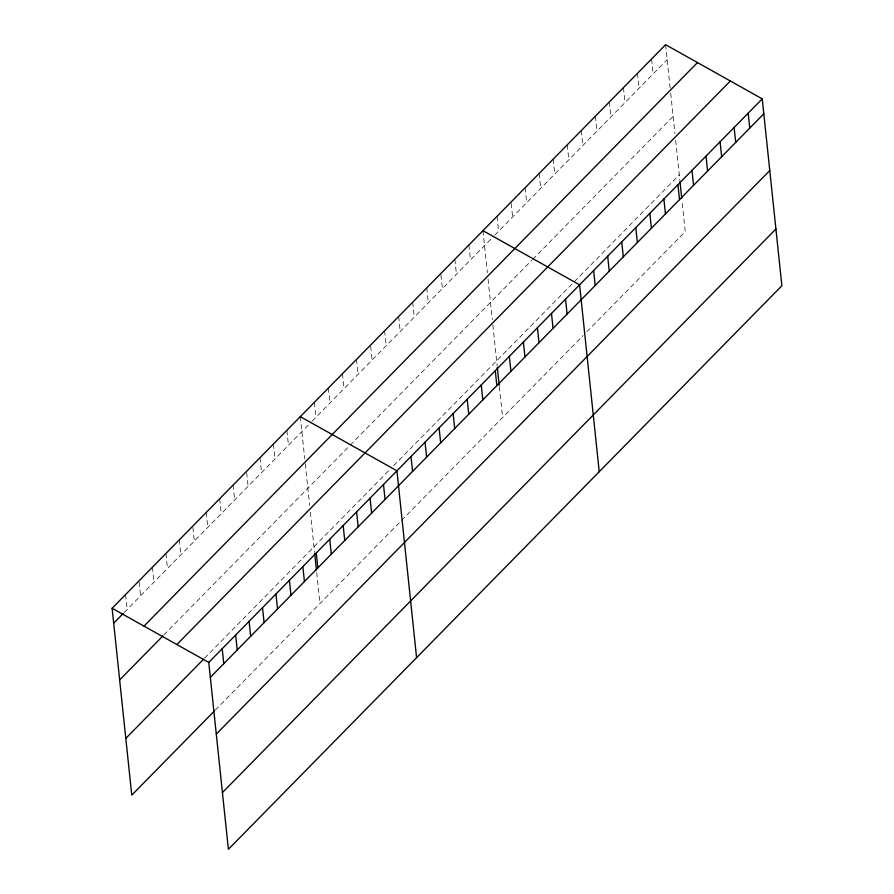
<?xml version="1.0" encoding="UTF-8"?>
<svg xmlns="http://www.w3.org/2000/svg" width="894" height="894" viewBox="0 0 894 894"><rect width="100%" height="100%" fill="white"/><g stroke="black" fill="none" stroke-linecap="round" stroke-linejoin="round"><path stroke-width="0.67" stroke-dasharray="4.47 3.35" d="M124.255 612.435L311.246 422.046M312.174 421.096L493.89 236.083M494.829 235.122L667.17 59.641M163.825 634.964L531.695 260.389M532.634 259.439L673.137 116.388M204.536 658.23L389.851 469.54M393.595 465.718L679.284 174.844M215.298 710.082L400.501 521.515M401.44 520.554L583.145 335.541M586.889 331.719L685.24 231.58L681.988 200.636M665.605 44.7L670.154 88.014M670.69 93.177L674.948 133.653M675.652 140.302L679.82 180.007M651.547 59.004L653.123 73.945M637.5 73.308L639.076 88.249M623.453 87.612L625.018 102.564M609.406 101.927L610.971 116.868M595.348 116.231L596.924 131.172M581.301 130.535L582.877 145.476M567.254 144.839L568.819 159.78M553.207 159.143L554.772 174.084M539.149 173.447L540.725 188.388M525.102 187.751L526.678 202.703M511.2 203.419L512.62 217.007M497.008 216.37L498.573 231.311M482.95 230.674L487.364 272.692M488.046 279.14L492.303 319.627M492.862 324.947L497.176 365.97M499.344 386.61L502.596 417.554M468.903 244.978L470.479 259.919M454.856 259.282L456.421 274.223M440.943 274.95L442.374 288.527M426.751 287.89L428.327 302.831M412.704 302.194L414.28 317.147M398.657 316.51L400.221 331.451M384.599 330.814L386.174 345.754M370.697 346.47L372.127 360.058M356.505 359.422L358.081 374.362M342.458 373.726L344.022 388.666M328.4 388.03L329.975 402.971M314.353 402.334L315.928 417.286M300.306 416.649L304.72 458.667M305.267 463.83L309.659 505.602M310.352 512.24L314.52 551.944M316.699 572.573L319.951 603.528M286.862 430.327L288.438 445.268M273.419 444.016L274.994 458.957M259.975 457.706L261.551 472.647M246.677 472.747L248.107 486.336M233.099 485.073L234.664 500.014M219.656 498.763L221.231 513.704M206.212 512.452L207.788 527.393M192.914 527.494L194.344 541.071M179.325 539.82L180.901 554.761M165.893 553.509L167.457 568.45M152.449 567.187L154.014 582.139M139.151 582.24L140.581 595.817M125.562 594.566L127.138 609.507"/><path stroke-width="1.34" d="M214.337 711.065L131.764 795.135L112.119 608.255L665.605 44.7L762.236 98.865L781.881 285.745L228.395 849.3L208.76 662.42L762.236 98.865M113.694 623.196L123.294 613.418M144.012 626.124L697.488 62.569M119.662 679.932L162.864 635.947M176.867 644.54L730.342 80.985M125.797 738.399L203.575 659.213M210.325 677.361L763.8 113.806M216.292 734.097L769.768 170.553M222.438 792.565L775.914 229.009M482.95 230.674L579.591 284.84L599.226 471.719M300.306 416.649L396.936 470.803L416.582 657.693M112.119 608.255L208.76 662.42M748.189 113.169L749.753 128.11M734.13 127.473L735.706 142.414M720.083 141.777L721.659 156.729M706.036 156.081L707.601 171.033M691.99 170.396L693.554 185.337M679.954 181.292L681.72 198.055M677.931 184.7L679.507 199.641M663.884 199.004L665.46 213.945M649.837 213.308L651.402 228.249M635.79 227.612L637.355 242.553M621.732 241.916L623.308 256.869M607.685 256.22L609.261 271.173M593.638 270.536L595.203 285.477M565.533 299.144L567.109 314.085M551.486 313.448L553.062 328.389M537.439 327.752L539.004 342.693M523.392 342.056L524.957 356.997M509.334 356.36L510.91 371.312M497.31 367.266L499.21 385.314M495.287 370.675L496.863 385.616M481.24 384.979L482.805 399.92M467.193 399.283L468.758 414.224M453.135 413.587L454.711 428.528M439.088 427.891L440.664 442.832M425.041 442.195L426.606 457.136M410.994 456.499L412.559 471.451M383.492 484.492L385.068 499.433M370.06 498.181L371.625 513.122M356.617 511.871L358.181 526.812M343.173 525.549L344.749 540.501M329.73 539.238L331.305 554.179M316.286 552.928L317.862 567.869M314.666 553.241L316.42 570.003M302.854 566.617L304.418 581.558M289.41 580.295L290.975 595.236M275.967 593.985L277.531 608.926M262.523 607.674L264.099 622.615M249.08 621.352L250.655 636.304M235.636 635.042L237.212 649.983M222.204 648.731L223.768 663.672"/></g></svg>
